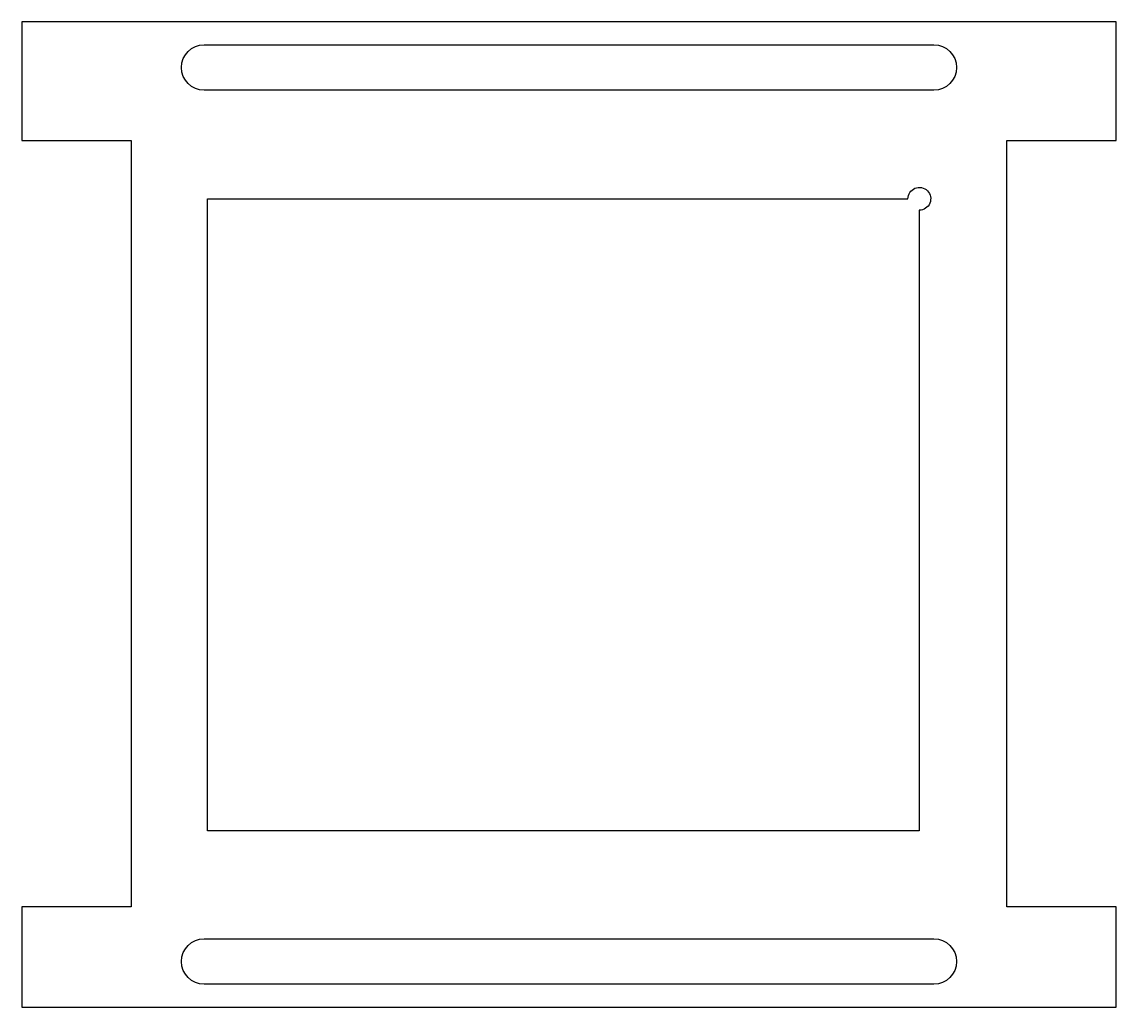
# Model space of a CAD drawing. Header units: inches. Extents: x -1.5 to 1.5, y -1.35 to 1.35.
import ezdxf

# ---------------------------------------------------------------- set-up
doc = ezdxf.new("R2010")
doc.units = ezdxf.units.IN
doc.header["$MEASUREMENT"] = 0

msp = doc.modelspace()

# ---------------------------------------------------------------- linework, layer by layer
msp.add_lwpolyline([(1.2, 1.025), (1.5, 1.025), (1.5, 1.35), (-1.5, 1.35), (-1.5, 1.025), (-1.2, 1.025), (-1.2, -1.075), (-1.5, -1.075), (-1.5, -1.35), (1.5, -1.35), (1.5, -1.075), (1.2, -1.075)], close=True)
for points in [[(1, 1.1625), (-1, 1.1625, -1), (-1, 1.2875), (1, 1.2875, -1)], [(0.9292, 0.8652, -2.414214), (0.9604, 0.8339), (0.9604, -0.8665), (-0.9914, -0.8665), (-0.9914, 0.8652)], [(1, -1.2875), (-1, -1.2875, -1), (-1, -1.1625), (1, -1.1625, -1)]]:
    msp.add_lwpolyline(points, format="xyb", close=True)

doc.saveas('drawing.dxf')
